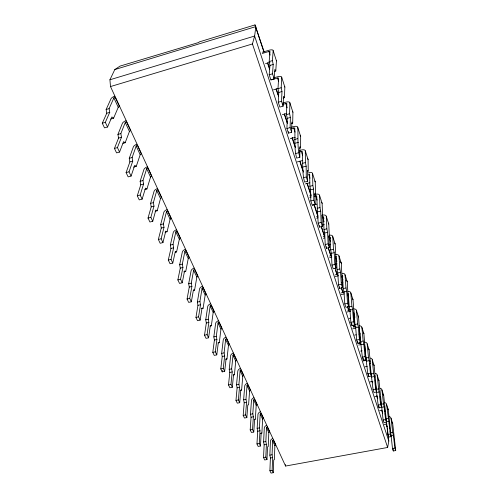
<?xml version="1.0" encoding="UTF-8"?>
<svg xmlns="http://www.w3.org/2000/svg" width="498" height="498" viewBox="0 0 498 498"><rect width="100%" height="100%" fill="white"/><g stroke="black" fill="none" stroke-linecap="round" stroke-linejoin="round"><path stroke-width="0.75" d="M299.41 148.124L300.63 147.8L300.649 136.39L297.76 127.376A4.258 1.818 -19.1 0 0 293.72 126.585L291.616 127.164M291.585 128.565L293.696 127.986A1.127 0.479 -19.1 0 1 294.766 128.198C295.333 138.139 293.926 148.51 296.69 158.109L299.821 157.275L299.858 146.717L300.63 147.8M299.821 157.275C297.069 147.676 298.377 137.317 297.76 127.376M291.448 123.616L292.687 123.274L292.911 112.237L289.898 102.849A4.345 1.743 -19.3 0 0 285.821 102.177L282.964 102.986M282.901 104.337L285.771 103.528A1.152 0.461 -19.3 0 1 286.848 103.709L286.475 114.602L287.246 118.337L286.916 128.496L288.448 133.134L291.641 132.263L291.865 122.047L292.687 123.274M291.641 132.263L290.122 127.619L290.378 117.466L289.599 113.731L289.898 102.849M288.448 133.134L288.491 131.677M274.865 445.691A0.822 0.598 -26.5 0 1 275.668 444.913L273.414 440.027A0.828 0.591 -26.4 0 0 272.605 440.805L274.865 445.691L274.379 459.635L273.726 459.934L273.278 472.695L271.024 473.1L269.891 470.753L270.402 457.998L269.854 455.153L270.426 441.216A3.125 2.241 -26.4 0 1 272.711 438.508M273.278 472.695L272.151 470.342L272.624 457.587L272.076 454.736L272.605 440.805M283.144 98.056L284.414 97.695L284.844 87.082A4.401 1.687 -19.4 0 0 284.719 86.658M270.943 79.948L277.511 78.049A1.177 0.436 -19.5 0 1 278.6 78.198L278.002 88.656L278.787 92.454L278.251 102.227L279.851 107.07L283.101 106.155L283.53 96.319L284.414 97.695M266.623 425.323A3.169 2.229 -26.2 0 0 264.289 428.037L263.598 441.944L264.145 444.82L263.523 457.556L264.693 459.978L266.978 459.554L267.538 446.812L268.223 446.563L268.827 432.644L266.498 427.614A0.84 0.591 -26.2 0 1 267.326 426.83L269.648 431.866A0.834 0.591 -26.2 0 0 268.827 432.644M266.978 459.554L265.814 457.133L266.399 444.397L265.851 441.514L266.498 427.614M283.101 106.155L281.519 101.306L281.98 91.545L281.189 87.748L281.712 77.302A4.438 1.656 -19.5 0 0 277.591 76.754L273.95 77.806M260.354 411.74A3.218 2.216 -25.9 0 0 257.97 414.461L257.149 428.324L257.703 431.243L256.962 443.948L258.163 446.445L260.479 446.009L261.157 433.291L261.88 433.086L262.608 419.204L260.205 414.019A0.853 0.585 -25.9 0 1 261.052 413.234L263.442 418.42A0.847 0.585 -26 0 0 262.608 419.204M260.479 446.009L259.284 443.506L259.981 430.801L259.427 427.882L260.205 414.019M253.893 397.734A3.268 2.197 -25.7 0 0 251.453 400.467L250.494 414.28L251.054 417.231L250.189 429.899L251.428 432.476L253.781 432.027L254.584 419.347L255.337 419.185L256.196 405.353L253.725 400.006A0.865 0.579 -25.7 0 1 254.584 399.222L257.049 404.569A0.859 0.585 -25.8 0 0 256.196 405.353M253.781 432.027L252.542 429.444L253.37 416.776L252.81 413.819L253.725 400.006M274.485 71.388L275.774 71.009L276.44 60.862A4.501 1.6 -19.6 0 0 276.322 60.457M262.209 53.473L268.901 51.487A1.201 0.411 -19.6 0 1 270.003 51.599L269.163 61.578L269.953 65.431L269.194 74.775L270.862 79.836L274.186 78.877L274.828 69.465L275.774 71.009M249.585 391.073A0.872 0.579 -25.6 0 1 250.457 390.283L247.911 384.767A0.878 0.579 -25.5 0 0 247.033 385.558L249.585 391.073L248.583 404.849L247.792 404.961L246.859 417.592L244.474 418.059L243.192 415.4L244.194 402.776L243.628 399.782L244.73 386.031A3.318 2.179 -25.5 0 1 247.226 383.298M274.186 78.877L272.524 73.804L273.209 64.479L272.412 60.619L273.172 50.659A4.532 1.562 -19.6 0 0 269.013 50.254L262.34 52.234M246.859 417.592L245.582 414.927L246.541 402.303L245.975 399.309L247.033 385.558M240.428 390.289L241.611 390.046L242.769 376.339L240.136 370.649A0.89 0.573 -25.4 0 1 241.026 369.852L243.653 375.548A0.89 0.573 -25.4 0 0 242.769 376.339M240.353 368.402A3.374 2.154 -25.4 0 0 237.801 371.141L236.544 384.817L237.11 387.855L235.971 400.423L237.297 403.168L239.712 402.683L240.783 390.102L241.611 390.046M239.712 402.683L238.393 399.931L239.488 387.363L238.922 384.325L240.136 370.649M233.213 375.013L234.415 374.764L235.728 361.131L233.008 355.255A0.909 0.566 -25.2 0 1 233.923 354.464L236.637 360.334A0.903 0.566 -25.2 0 0 235.728 361.131M233.257 353.026A3.424 2.129 -25.2 0 0 230.642 355.765L229.223 369.367L229.796 372.442L228.501 384.942L229.871 387.78L232.323 387.276L233.543 374.764L234.415 374.764M232.323 387.276L230.96 384.431L232.211 371.931L231.632 368.85L233.008 355.255M225.762 359.226L226.976 358.965L228.464 345.431L225.65 339.362A0.921 0.554 -25 0 1 226.584 338.565L229.385 344.635A0.915 0.56 -25.1 0 0 228.464 345.431M225.924 337.146A3.48 2.104 -25 0 0 223.253 339.891L221.654 353.393L222.233 356.506L220.782 368.931L222.201 371.869L224.685 371.34L226.067 358.909L226.976 358.965M224.685 371.34L223.272 368.396L224.685 355.977L224.1 352.858L225.65 339.362M222.201 371.869L222.363 370.406M218.354 320.737A3.542 2.073 -24.8 0 0 215.615 323.482L213.829 336.872L214.414 340.034L212.789 352.36L214.258 355.404L216.786 354.856L218.329 342.512L219.288 342.636L220.95 329.209L218.049 322.934A0.94 0.548 -24.8 0 1 219.002 322.131L221.896 328.406A0.934 0.554 -24.9 0 0 220.95 329.209M216.786 354.856L215.323 351.812L216.898 339.487L216.313 336.324L218.049 322.934M210.081 326.028L211.339 325.748L213.188 312.439L210.187 305.953A0.952 0.542 -24.7 0 1 211.164 305.15L214.159 311.636A0.946 0.542 -24.7 0 0 213.188 312.439M210.523 303.774A3.598 2.036 -24.7 0 0 207.716 306.519L205.736 319.784L206.321 322.99L204.516 335.21L206.041 338.36L208.6 337.793L210.324 325.549L211.339 325.748M208.6 337.793L207.087 334.637L208.849 322.418L208.257 319.212L210.187 305.953M201.192 308.704L203.103 308.262L205.164 295.09L202.057 288.379A0.971 0.529 -24.5 0 1 203.053 287.576L206.153 294.287A0.965 0.535 -24.6 0 0 205.164 295.09M202.425 286.226A3.66 1.998 -24.5 0 0 199.549 288.971L197.357 302.093L197.949 305.342L195.951 317.444L197.525 320.706L200.128 320.114L202.045 307.994L203.103 308.262M200.128 320.114L198.559 316.846L200.513 304.745L199.916 301.495L202.057 288.379M193.286 290.465L194.575 290.16L196.853 277.137L193.635 270.19A0.984 0.517 -24.4 0 1 194.656 269.387L197.868 276.334A0.977 0.523 -24.4 0 0 196.853 277.137M194.046 268.067A3.729 1.961 -24.4 0 0 191.089 270.806L188.674 283.767L189.271 287.06L187.067 299.024L188.698 302.411L191.344 301.794L193.461 289.805L194.575 290.16M191.344 301.794L189.719 298.402L191.873 286.443L191.276 283.144L193.635 270.19M264.102 51.711L254.995 24.9L199.194 41.932L198.795 42.473L120.074 66.085L114.801 69.571L109.927 79.773L110.494 86.559L285.572 466.053L387.643 447.465L388.807 441.066L387.376 428.585M183.774 271.871L185.742 271.391L188.25 258.549L184.914 251.353A1.002 0.504 -24.2 0 1 185.966 250.544L189.284 257.746A0.996 0.51 -24.3 0 0 188.25 258.549M185.362 249.255A3.791 1.911 -24.2 0 0 182.33 251.988L179.678 264.768L180.282 268.111L177.854 279.92L179.548 283.43L182.231 282.789L184.571 270.956L185.742 271.391M182.231 282.789L180.544 279.272L182.922 267.47L182.318 264.121L184.914 251.353M175.246 252.262L176.578 251.932L179.336 239.289L175.881 231.825A1.021 0.492 -24.1 0 1 176.952 231.022L180.394 238.486A1.015 0.498 -24.1 0 0 179.336 239.289M176.367 229.765A3.866 1.861 -24.1 0 0 173.254 232.491L170.341 245.066L170.951 248.458L168.287 260.087L170.048 263.735L172.775 263.069L175.346 251.403L176.578 251.932M172.775 263.069L171.026 259.414L173.64 247.786L173.024 244.394L175.881 231.825M165.037 232.261L167.073 231.744L170.092 219.319L166.506 211.575A1.04 0.479 -24 0 1 167.608 210.772L171.181 218.51A1.033 0.486 -24 0 0 170.092 219.319M167.035 209.552A3.934 1.805 -24 0 0 163.842 212.266L160.655 224.61L161.271 228.053L158.352 239.488L160.182 243.279L162.958 242.582L165.772 231.116L167.073 231.744M162.958 242.582L161.134 238.785L163.998 227.356L163.381 223.913L166.506 211.575M155.133 211.314L157.2 210.772L160.499 198.596A1.052 0.467 -23.9 0 1 161.613 197.793L157.91 189.757A1.058 0.461 -23.8 0 0 156.777 190.56L153.365 202.636L153.988 206.135L150.857 217.34L152.749 221.286L149.923 222.015L148.024 218.074L151.211 206.863L150.595 203.371L154.069 191.282A4.009 1.743 -23.8 0 1 157.356 188.58M152.749 221.286L155.83 210.038L157.2 210.772M387.643 447.465L252.436 43.949L254.621 36.049L255.86 26.587L114.801 69.571M144.837 189.551L146.935 188.985L150.539 177.083A1.077 0.448 -23.7 0 1 151.691 176.28L147.838 167.932A1.083 0.442 -23.7 0 0 146.68 168.735L142.957 180.525L143.58 184.079L140.162 195.029L142.129 199.138L139.259 199.897L137.28 195.801L140.76 184.839L140.137 181.291L143.922 169.488A4.09 1.681 -23.7 0 1 147.308 166.805M142.129 199.138L145.497 188.138L146.935 188.985M133.42 167.11L136.265 166.326L140.193 154.729A1.096 0.43 -23.6 0 1 141.376 153.932L137.367 145.254A1.102 0.423 -23.5 0 0 136.178 146.051L132.126 157.524L132.754 161.134L129.026 171.804L131.074 176.08L128.154 176.877L126.094 172.607L129.885 161.925L129.256 158.32L133.377 146.842A4.165 1.606 -23.5 0 1 136.863 144.177M131.074 176.08L134.746 165.355L136.265 166.326M122.994 143.362L125.166 142.745L129.436 131.491A1.114 0.411 -23.4 0 1 130.65 130.694L126.48 121.668A1.127 0.405 -23.4 0 0 125.259 122.464L120.846 133.582L121.481 137.243L117.422 147.601L119.557 152.058L116.588 152.892L114.44 148.441L118.568 138.077L117.933 134.416L122.415 123.286A4.252 1.525 -23.4 0 1 126 120.641M119.557 152.058L123.56 141.644L125.166 142.745M110.649 119.041L113.594 118.182L118.244 107.307A1.139 0.386 -23.3 0 1 119.489 106.51L115.15 97.116A1.145 0.38 -23.2 0 0 113.893 97.907L109.099 108.632L109.741 112.349L105.321 122.352L107.549 127.009L104.524 127.88L102.283 123.236L106.771 113.22L106.13 109.504L110.998 98.766A4.339 1.432 -23.2 0 1 114.696 96.151M107.549 127.009L111.901 116.937L113.594 118.182M109.927 79.773L254.621 36.049L388.807 441.066M110.494 86.559L252.436 43.949M106.13 109.504L109.099 108.632M269.163 61.578L272.412 60.619M265.552 63.613L269.984 62.312M106.771 113.22L109.741 112.349M269.953 65.431L273.209 64.479M102.283 123.236L105.321 122.352M269.194 74.775L272.524 73.804M273.427 89.877L277.772 88.632M117.933 134.416L120.846 133.582M278.002 88.656L281.189 87.748M118.568 138.077L121.481 137.243M278.787 92.454L281.98 91.545M114.44 148.441L117.422 147.601M278.251 102.227L281.519 101.306M282.397 114.671L286.667 113.482M129.256 158.32L132.126 157.524M286.475 114.602L289.599 113.731M129.885 161.925L132.754 161.134M287.246 118.337L290.378 117.466M126.094 172.607L129.026 171.804M286.916 128.496L290.122 127.619M290.315 138.681L295.208 137.355M140.137 181.291L142.957 180.525M294.598 139.477L297.667 138.649M140.76 184.839L143.58 184.079M295.358 143.156L298.433 142.322M299.242 150.589L301.309 150.035A4.177 1.886 -19 0 1 305.311 150.931L308.088 159.597L308.25 171.343L307.527 170.397L307.664 181.26L304.589 182.056C301.856 172.308 303.077 161.8 302.367 151.716A1.108 0.498 -19 0 0 301.309 151.479L299.236 152.033M137.28 195.801L140.162 195.029M295.221 153.664L298.364 152.824M297.244 161.937L302.734 160.481M150.595 203.371L153.365 202.636M302.392 163.35L305.405 162.56L305.311 150.931M151.211 206.863L153.988 206.135M303.145 166.967L306.164 166.176L305.405 162.56M148.024 218.074L150.857 217.34M303.182 177.792L306.264 176.989L306.164 166.176M305.386 183.911L309.843 182.76M160.655 224.61L163.381 223.913M312.57 173.578L315.24 181.913L315.57 193.965L314.898 193.137L315.19 204.273L312.171 205.033L310.82 200.943L310.621 189.844L309.874 186.283L312.837 185.524L312.57 173.578A4.096 1.955 -18.8 0 0 308.611 172.582M161.271 228.053L163.998 227.356M310.621 189.844L313.584 189.084L312.837 185.524M309.775 195.776L311.238 195.403M314.17 194.656L315.632 194.282A4.015 2.011 -18.6 0 1 319.554 195.372L322.125 203.389L322.611 215.715L321.982 214.999L322.418 226.385L319.455 227.113L318.154 223.179L316.716 196.094A1.064 0.529 -18.6 0 0 315.676 195.801L314.207 196.175M309.793 197.295L311.269 196.922M158.352 239.488L161.134 238.785M310.82 200.943L313.846 200.177L313.584 189.084M312.427 205.276L316.809 204.174M170.341 245.066L173.024 244.394M317.07 208.326L319.984 207.598L319.554 195.372M170.951 248.458L173.64 247.786M317.805 211.831L320.718 211.102L319.984 207.598M316.635 216.611L318.073 216.25M316.678 218.161L318.122 217.807M168.287 260.087L171.026 259.414M318.154 223.179L321.129 222.444L320.718 211.102M322.088 225.146L324.242 224.617M179.678 264.768L182.318 264.121M326.283 216.35L328.755 224.075L329.383 236.643L328.798 236.033L329.365 247.637L326.451 248.328L325.206 244.549L324.721 232.983L323.993 229.528L326.856 228.825L326.283 216.35A3.94 2.06 -18.4 0 0 322.399 215.18M180.282 268.111L182.922 267.47M324.721 232.983L327.584 232.286L326.856 228.825M323.246 236.687L324.665 236.345M323.308 238.268L324.727 237.926M177.854 279.92L180.544 279.272M325.206 244.549L328.126 243.846L327.584 232.286M328.574 245.004L330.697 244.493M188.674 283.767L191.276 283.144M332.757 236.562L335.148 244.014L335.907 256.794L335.359 256.289L336.05 268.08L333.187 268.746L331.985 265.104L331.375 253.345L330.66 249.94L333.473 249.268L332.757 236.562A3.872 2.104 -18.3 0 0 328.917 235.317M189.271 287.06L191.873 286.443M331.375 253.345L334.189 252.673L333.473 249.268M329.626 256.053L331.718 255.555M329.701 257.659L331.799 257.161M335.534 263.996L336.922 263.672M187.067 299.024L189.719 298.402M331.985 265.104L334.861 264.432L334.189 252.673M197.357 302.093L199.916 301.495M339.007 256.053L341.311 263.237L342.487 287.757L339.673 288.398L338.515 284.893L337.787 272.96L337.078 269.599L339.841 268.957L339.007 256.053A3.803 2.148 -18.1 0 0 335.204 254.733M197.949 305.342L200.513 304.745M337.787 272.96L340.557 272.319L339.841 268.957M335.092 274.896L337.837 274.261M335.185 276.527L338.621 275.73M341.566 282.484L342.935 282.173M195.951 317.444L198.559 316.846M338.515 284.893L341.335 284.252L340.557 272.319M205.736 319.784L208.257 319.212M345.033 274.852L347.255 281.787L348.687 306.718L345.917 307.334L344.803 303.954L343.969 291.865L343.265 288.56L345.986 287.944L345.033 274.852A3.735 2.185 -17.9 0 0 342.207 273.327M206.321 322.99L208.849 322.418M343.969 291.865L346.689 291.249L345.986 287.944M341.118 292.917L344.124 292.239M341.223 294.567L344.236 293.888M204.516 335.21L207.087 334.637M344.803 303.954L347.579 303.338L346.689 291.249M213.829 336.872L216.313 336.324M354.103 313.005L353.655 312.75L354.663 325.001L351.943 325.586L350.866 322.33L349.932 310.105L349.241 306.843L351.912 306.251L350.853 293.005A3.673 2.222 -17.7 0 0 348.046 291.43M347.61 310.179L350.567 309.526M214.414 340.034L216.898 339.487M349.932 310.105L352.609 309.513L351.912 306.251M346.988 312.016L350.692 311.194M218.056 342.91L219.288 342.636M349.117 318.452L350.592 318.129M353.536 317.487L355.012 317.164M212.789 352.36L215.323 351.812M350.866 322.33L353.599 321.739L352.609 309.513M221.654 353.393L224.1 352.858M356.468 310.534L358.548 317.008L360.428 342.63L357.751 343.197L356.711 340.053L355.684 327.709L354.999 324.497L357.632 323.924L356.468 310.534A3.611 2.253 -17.5 0 0 353.692 308.916M353.157 327.037L356.07 326.408M222.233 356.506L224.685 355.977M355.684 327.709L358.317 327.142L357.632 323.924M352.559 328.879L355.479 328.25M354.62 335.104L356.07 334.793M358.971 334.177L360.421 333.865M220.782 368.931L223.272 368.396M356.711 340.053L359.4 339.487L358.317 327.142M229.223 369.367L231.632 368.85M361.903 327.485L363.907 333.741L365.993 359.649L363.359 360.197L362.357 357.159L360.571 341.547L363.16 340.999L361.903 327.485A3.548 2.278 -17.3 0 0 359.145 325.823M358.523 343.34L361.392 342.73M358.666 345.039L361.542 344.429M229.796 372.442L232.211 371.931M361.243 344.716L363.839 344.168L363.16 340.999M360.658 351.065L362.083 350.766M228.501 384.942L230.96 384.431M362.357 357.159L365.003 356.612L365.993 359.649M236.544 384.817L238.922 384.325M370.082 363.285L371.371 376.09L368.775 376.619L367.81 373.687L365.949 358.025L368.501 357.496L367.157 343.869A3.492 2.303 -17.1 0 0 364.424 342.17M363.167 360.975L366.702 360.241M237.11 387.855L239.488 387.363M366.615 361.15L369.167 360.62L368.501 357.496M365.09 366.808L367.207 366.372M235.971 400.423L238.393 399.931M367.81 373.687L370.412 373.158L371.371 376.09M243.628 399.782L245.975 399.309M372.243 359.73L373.662 373.444L371.147 373.954L373.077 389.654L374.01 392.486L376.569 391.982L374.116 365.588L372.243 359.73A3.436 2.322 -16.8 0 0 370.363 358.062M244.194 402.776L246.541 402.303M371.807 377.042L374.322 376.532L373.662 373.444M370.082 381.904L372.859 381.35M243.192 415.4L245.582 414.927M373.077 389.654L375.635 389.143L376.569 391.982M250.494 414.28L252.81 413.819M378.661 388.882L380.69 404.6L381.593 407.345L379.071 407.831L378.169 405.092L376.183 389.374L378.661 388.882L377.16 375.081A3.38 2.341 -16.6 0 0 375.293 373.388M251.054 417.231L253.37 416.776M376.83 392.418L379.308 391.926M254.185 419.409L255.337 419.185M374.913 396.539L376.967 396.134M257.149 428.324L259.427 427.882M380.074 388.235A3.324 2.359 -16.3 0 1 381.929 389.953L383.497 403.822L381.057 404.295L380.715 401.214M250.189 429.899L252.542 429.444M378.169 405.092L380.69 404.6M257.703 431.243L259.981 430.801M383.497 403.822L384.139 406.829L381.698 407.296L381.213 405.048M260.367 433.372L261.88 433.086M379.681 410.707L381.96 410.265M263.598 441.944L265.851 441.514M388.179 418.295L385.776 418.75L386.411 421.713L388.814 421.258L386.548 404.37A3.274 2.372 -16 0 0 384.705 402.627M256.962 443.948L259.284 443.506M383.099 420.026L385.583 419.559L386.454 422.211L383.97 422.684L383.099 420.026L378.978 380.758L377.16 375.081M264.145 444.82L266.399 444.397M384.226 424.458L386.473 424.041M269.854 455.153L272.076 454.736M389.199 416.583A3.225 2.384 -15.7 0 1 391.03 418.339L392.717 432.314L390.345 432.756L390.171 431.287M263.523 457.556L265.814 457.133M387.867 434.486L390.314 434.032L391.16 436.603L388.714 437.057L387.867 434.486L383.69 395.456L381.929 389.953M270.402 457.998L272.624 457.587M392.717 432.314L393.345 435.24L390.974 435.682L390.662 434.219M269.891 470.753L272.151 470.342M392.486 448.493L394.902 448.051L395.717 450.541L393.308 450.976L392.486 448.493L388.259 409.698L386.548 404.37M370.114 363.546L370.468 363.584L369.099 349.926L367.157 343.869M113.893 97.907L118.244 107.307M125.259 122.464L129.436 131.491M136.178 146.051L140.193 154.729M146.68 168.735L150.539 177.083M156.777 190.56L160.499 198.596M386.23 424.377L387.207 427.122L386.243 424.165M267.737 62.798L269.673 68.712M276.216 88.663L278.637 96.052M284.458 113.787L287.607 123.398M292.214 137.436L295.607 147.782M299.964 161.084L303.599 172.171M307.235 183.252L311.113 195.079M314.263 204.684L317.898 215.771M321.291 226.117L324.684 236.463M328.319 247.543L331.226 256.414M335.104 268.235L337.289 274.89M341.404 287.452L343.103 292.625M347.71 306.662L348.917 310.36M353.767 325.138L354.252 326.62M359.338 342.138L359.824 343.614M372.187 381.3L372.666 382.781M377.03 396.084L377.758 398.3M381.636 410.122L382.607 413.079M254.995 24.9L263.971 52.246M267.607 63.333L269.549 69.247M276.097 89.198L278.04 95.112M284.588 115.069L287.01 122.458M292.108 137.983L294.772 146.113M300.107 162.373L302.778 170.503M306.899 183.065L310.298 193.411M313.933 204.497L317.332 214.85M321.453 227.412L324.123 235.542M328.487 248.844L330.672 255.499M335.521 270.277L336.735 273.975M341.342 288.018L342.556 291.71M347.405 306.494L348.619 310.192M353.711 325.711L354.196 327.192M376.756 395.922L377.241 397.404M306.264 176.989L307.664 181.26M313.846 200.177L315.19 204.273M321.129 222.444L322.418 226.385M328.126 243.846L329.365 247.637M334.861 264.432L336.05 268.08M341.335 284.252L342.487 287.757M347.579 303.338L348.687 306.718M353.599 321.739L354.663 325.001M359.4 339.487L360.428 342.63M324.049 221.635L322.461 216.73A1.046 0.548 -18.4 0 1 323.488 217.041L323.937 218.441M330.529 241.623L328.991 236.892A1.027 0.56 -18.3 0 1 330.012 237.229L330.448 238.579M341.858 275.064A0.99 0.579 -17.9 0 1 342.375 275.469L342.817 276.851M268.901 51.487L270.084 55.122M277.511 78.049L278.643 81.535M285.771 103.528L287.172 107.848M293.696 127.986L295.04 132.132M301.309 151.479L302.479 155.077M309.98 178.222L308.629 174.07A1.083 0.517 -18.8 0 1 309.681 174.331L309.874 186.283M315.676 195.801L317.089 200.165M335.528 257.055L336.922 261.357M341.827 276.483L342.948 279.944M347.679 294.548L348.762 297.891M353.617 312.862L354.775 316.448M273.172 50.659L276.44 60.862M281.712 77.302L284.844 87.082M350.853 293.005L352.995 299.703L354.999 324.497M391.03 418.339L392.685 423.512L395.717 450.541M285.348 464.59L285.572 466.053M393.345 435.24L394.902 448.051M393.04 448.717L393.308 450.976M389.218 423.194L389.392 424.663M389.654 426.873L389.828 428.342M388.814 421.258L390.314 434.032M388.459 434.798L388.714 437.057M384.693 409.219L384.942 411.423M385.191 413.62L385.44 415.818M384.139 406.829L385.583 419.559M380.211 396.589L380.547 399.67M378.916 406.337L379.071 407.831M374.733 375.573L374.894 377.104M375.218 380.173L375.617 384.008M375.778 385.539L376.183 389.374M374.322 376.532L375.635 389.143M369.777 360.241L369.927 361.76M369.167 360.62L370.412 373.158M368.564 374.403L368.775 376.619M364.797 345.911L365.949 358.025M363.839 344.168L365.003 356.612M363.16 358L363.359 360.197M360.571 341.547L359.363 328.033A0.94 0.604 -17.3 0 0 359.319 327.877M357.62 341.653L357.751 343.197M351.762 323.289L351.943 325.586M349.241 306.843L348.233 293.596A0.971 0.585 -17.7 0 0 347.921 293.235M342.375 275.469L343.265 288.56M339.58 286.904L339.673 288.398M337.078 269.599L336.299 256.688A1.008 0.566 -18.1 0 0 335.297 256.339M330.012 237.229L330.66 249.94M326.383 246.784L326.451 248.328M323.488 217.041L323.993 229.528M319.405 225.594L319.455 227.113M292.376 111.459A4.314 1.768 -19.2 0 1 292.911 112.237M300.113 135.568A4.227 1.843 -19.1 0 1 300.649 136.39M307.546 158.744A4.146 1.911 -18.9 0 1 308.088 159.597M314.692 181.029A4.065 1.973 -18.7 0 1 315.24 181.913M321.571 202.474A3.99 2.029 -18.6 0 1 322.125 203.389M328.201 223.135A3.916 2.079 -18.4 0 1 328.755 224.075M334.588 243.049A3.847 2.123 -18.2 0 1 335.148 244.014M340.134 261.929A3.779 2.166 -18 0 1 341.311 263.237M346.085 280.449A3.71 2.197 -17.8 0 1 347.255 281.787M352.428 298.676A3.648 2.235 -17.6 0 1 352.995 299.703M357.975 315.969A3.586 2.26 -17.4 0 1 358.548 317.008M353.848 310.957A0.952 0.598 -17.5 0 1 353.891 311.107M363.341 332.689A3.523 2.285 -17.2 0 1 363.907 333.741M368.526 348.861A3.467 2.309 -17 0 1 369.099 349.926M372.971 364.138A3.411 2.328 -16.7 0 1 374.116 365.588M378.412 379.669A3.362 2.347 -16.5 0 1 378.978 380.758M382.551 393.974A3.305 2.365 -16.2 0 1 383.69 395.456M387.687 408.597A3.256 2.378 -15.9 0 1 388.259 409.698M392.119 422.404A3.206 2.39 -15.6 0 1 392.685 423.512"/></g></svg>
